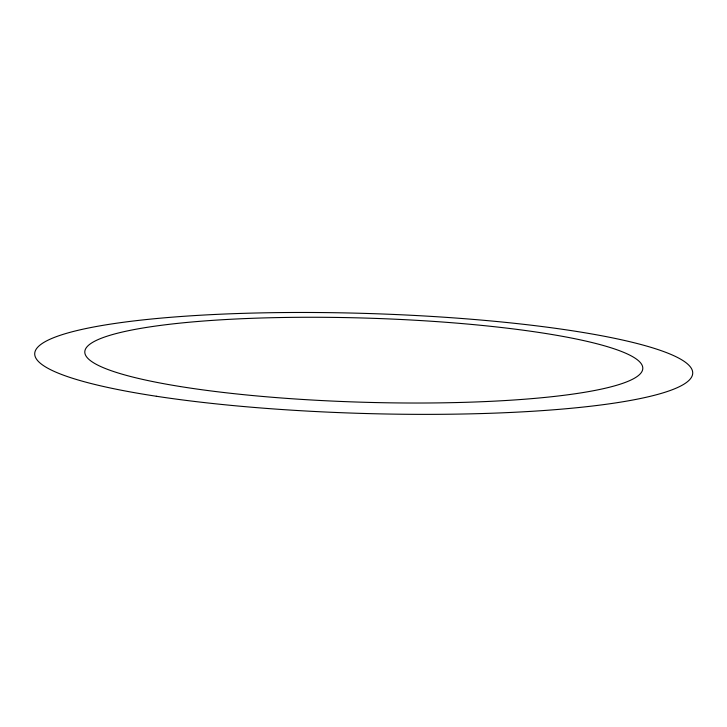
<?xml version="1.0" encoding="UTF-8"?>
<svg xmlns="http://www.w3.org/2000/svg" width="727" height="727" viewBox="0 0 727 727"><rect width="100%" height="100%" fill="white"/><g stroke="black" fill="none" stroke-linecap="round" stroke-linejoin="round"><path stroke-width="1.09" d="M156.35 396.26A329.14 50.027 1.7 0 0 688.596 380.73A329.14 50.027 1.7 0 0 246.18 313.264A329.14 50.027 1.7 0 0 156.35 396.26M180.496 386.573A279.095 42.093 1.7 0 0 637.588 376.177A279.095 42.093 1.7 0 0 273.334 317.681A279.095 42.093 1.7 0 0 180.496 386.573"/></g></svg>
